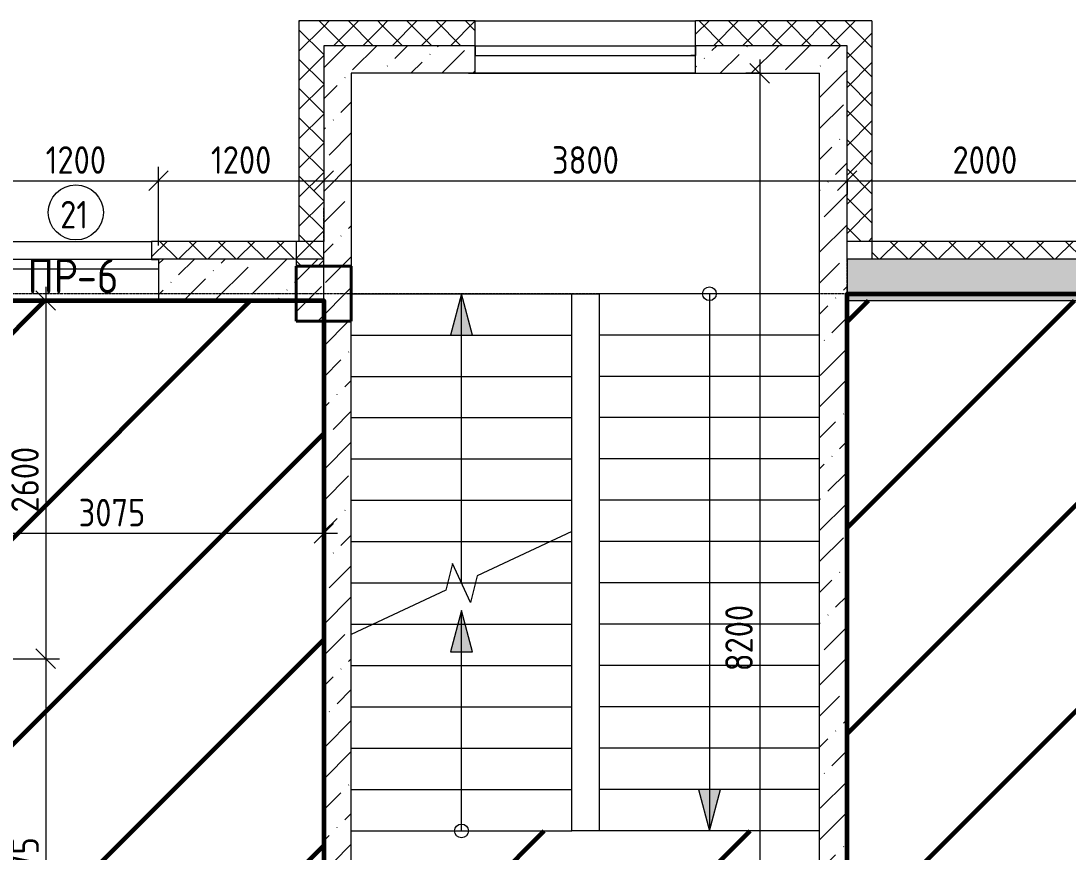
# Model space of a CAD drawing. Header units: millimetres. Extents: x -56773 to 323062, y -262288 to 76460.
# Drawn here: x 6611 to 14213, y -145246 to -139213 of the extents above; entities that cross this region are included whole.
import ezdxf

# ---------------------------------------------------------------- set-up
doc = ezdxf.new("R2010")
doc.units = ezdxf.units.MM
doc.linetypes.add('ADSK_Линия сетки', pattern=[25, 20, -2.5, 0, -2.5])
for name, color, linetype, lineweight in [('1.1)Стяжка керамзит  2 этаж', 5, 'Continuous', 60), ('3.1 Штукатурка внешн стен', 5, 'Continuous', 60), ('_ Окна', 7, 'Continuous', 18), ('Лестницы', 7, 'Continuous', 9), ('Марки', 7, 'Continuous', 20), ('Марки окон', 7, 'Continuous', 20), ('Несущие колонны', 7, 'Continuous', 18), ('Окна', 7, 'Continuous', 9), ('Оси', 7, 'Continuous', 9), ('Перекрытие', 7, 'Continuous', 18), ('Размеры', 7, 'Continuous', 9), ('Стены внутренние', 7, 'Continuous', 18), ('Стены наружные', 7, 'Continuous', 18), ('Стены штриховка', 7, 'Continuous', 9), ('Стрелки вверх', 7, 'Continuous', 18)]:
    doc.layers.add(name, color=color, linetype=linetype, lineweight=lineweight)
doc.styles.add('GOST Common_2', font='', dxfattribs={"width": 0.9, "height": 250})
doc.styles.add('GOST Common_3', font='', dxfattribs={"width": 0.9, "height": 200})
doc.styles.get('GOST Common_2').set_extended_font_data('GOST Common')
doc.styles.get('GOST Common_3').set_extended_font_data('GOST Common')
doc.dimstyles.new('ADSK_Основной_2_0_1', dxfattribs={"dimscale": 304.8, "dimtxt": 201.142999, "dimasz": 0.463911, "dimexe": 0.328084, "dimexo": 0.328084, "dimgap": 0.164042, "dimtad": 1, "dimdec": 3, "dimrnd": 0.001, "dimdsep": 46, "dimtxsty": 'GOST Common_3', "dimblk1": 'OBLIQUE', "dimblk2": 'OBLIQUE', "dimsah": 1, "dimcen": 0.09, "dimdle": 0.328084, "dimazin": 2, "dimtfac": 1, "dimtdec": 4, "dimtix": 1, "dimtmove": 1, "dimatfit": 3, "dimfxl": 1, "dimtvp": 1, "dimtolj": 1, "dimtzin": 0, "dimlwd": 20, "dimlwe": 20, "dimarcsym": 2})
doc.dimstyles.new('ADSK_Основной_2_0_2', dxfattribs={"dimscale": 304.8, "dimtxt": 201.142999, "dimasz": 0.463911, "dimexe": 0.328084, "dimexo": 0.328084, "dimgap": 0.164042, "dimtad": 1, "dimdec": 3, "dimrnd": 0.001, "dimdsep": 46, "dimtxsty": 'GOST Common_3', "dimblk1": 'OBLIQUE', "dimblk2": 'OBLIQUE', "dimsah": 1, "dimcen": 0.09, "dimdle": 0.328084, "dimazin": 2, "dimtfac": 1, "dimtdec": 4, "dimtix": 1, "dimtmove": 0, "dimatfit": 3, "dimfxl": 1, "dimtvp": 1, "dimtolj": 1, "dimtzin": 0, "dimlwd": 20, "dimlwe": 20, "dimarcsym": 2})
pattern_1 = [(45, (9.36, -150597.75), (84.18955, 308.69595), [396.875, -79.375, 3.353, -76.022])]
pattern_2 = [(45, (9.36, -150597.75), (-106.066, 106.066), []), (135, (9.36, -150597.75), (-106.066, -106.066), [])]

# ---------------------------------------------------------------- blocks, each defined once
blk = doc.blocks.new('ADSK_КолоннаЖБ_Прямоугольная - 400x400 мм-1807143-Кладочный план 3-го этажа')
at = {"layer": 'Несущие колонны', "lineweight": 40}
for p, q in [((-200, 200), (200, 200)), ((-200, -200), (-200, 200)), ((200, 200), (200, -200)), ((200, -200), (-200, -200))]:
    blk.add_line(p, q, dxfattribs=at)
blk = doc.blocks.new('ОКНО L01 _СТ_RS - ОК-3_1200х2000h_противоударное-3556414-Кладочный план 3-го этажа')
at = {"layer": '_ Окна'}
for p, q in [((-638.1, -79), (561.9, -79)), ((-638.1, -149), (-638.1, -79)), ((-638.1, -79), (-598.1, -79)), ((-638.1, -149), (561.9, -149)), ((-638.1, -149), (-633.1, -149)), ((-618.1, -79), (541.9, -79)), ((-618.1, -149), (541.9, -149)), ((561.9, -79), (521.9, -79)), ((561.9, -149), (556.9, -149)), ((561.9, -149), (561.9, -79))]:
    blk.add_line(p, q, dxfattribs=at)
at = {"layer": 'Окна'}
blk.add_line((-688.1, 150), (611.9, 150), dxfattribs=at)
blk = doc.blocks.new('ОКНО L03 _2СТ_RS - ОК-6_1600х1980h_лестничная клетка-3556673-Кладочный план 3-го этажа')
at = {"layer": '_ Окна'}
for p, q in [((-838.1, 100), (761.9, 100)), ((-838.1, 100), (-838.1, 30)), ((-838.1, 100), (-833.1, 100)), ((-818.1, 100), (-38.1, 100)), ((-38.1, 100), (741.9, 100)), ((761.9, 100), (756.9, 100)), ((761.9, 100), (761.9, 30)), ((-838.1, 30), (761.9, 30)), ((-838.1, 30), (-803.1, 30)), ((-818.1, 30), (-38.1, 30)), ((-38.1, 30), (741.9, 30)), ((761.9, 30), (726.9, 30))]:
    blk.add_line(p, q, dxfattribs=at)
at = {"layer": 'Окна'}
blk.add_line((-888.1, -100), (811.9, -100), dxfattribs=at)
blk = doc.blocks.new('_Oblique')
at = {"color": 0, "linetype": 'ByBlock', "lineweight": -2}
blk.add_line((-0.5, -0.5), (0.5, 0.5), dxfattribs=at)
blk = doc.blocks.new('*D5253')
at = {"layer": 'Defpoints', "color": 0, "transparency": 16777216}
for p in [(7609.4, -140372.3), (6409.4, -140943.8), (7609.4, -140943.8)]:
    blk.add_point(p, dxfattribs=at)
at = {"layer": 'Размеры', "color": 0, "lineweight": 20, "transparency": 16777216}
for p, q in [((6409.4, -140843.8), (6409.4, -140272.3)), ((7609.4, -140843.8), (7609.4, -140272.3)), ((6309.4, -140372.3), (7709.4, -140372.3))]:
    blk.add_line(p, q, dxfattribs=at)
at = {"layer": 'Размеры', "color": 0, "lineweight": 20, "transparency": 16777216, "xscale": 141.4, "yscale": 141.4, "zscale": 141.4, "rotation": 180}
blk.add_blockref('_Oblique', (6409.4, -140372.3), dxfattribs=at)
at = {"layer": 'Размеры', "color": 0, "lineweight": 20, "transparency": 16777216, "xscale": 141.4, "yscale": 141.4, "zscale": 141.4}
blk.add_blockref('_Oblique', (7609.4, -140372.3), dxfattribs=at)
at = {"layer": 'Размеры', "color": 0, "lineweight": 9, "transparency": 16777216, "insert": (7009.4, -140222.3), "char_height": 200, "width": 560.473, "attachment_point": 5, "style": 'GOST Common_3'}
blk.add_mtext('\\A1;1200', dxfattribs=at)
blk = doc.blocks.new('*D5254')
at = {"layer": 'Defpoints', "color": 0, "transparency": 16777216}
for p in [(8809.4, -140272.3), (8809.4, -140372.3), (7609.4, -140943.8)]:
    blk.add_point(p, dxfattribs=at)
at = {"layer": 'Размеры', "color": 0, "lineweight": 20, "transparency": 16777216}
for p, q in [((7609.4, -140843.8), (7609.4, -140272.3)), ((7509.4, -140372.3), (8909.4, -140372.3)), ((8809.4, -140372.3), (8809.4, -140472.3))]:
    blk.add_line(p, q, dxfattribs=at)
at = {"layer": 'Размеры', "color": 0, "lineweight": 20, "transparency": 16777216, "xscale": 141.4, "yscale": 141.4, "zscale": 141.4, "rotation": 180}
blk.add_blockref('_Oblique', (7609.4, -140372.3), dxfattribs=at)
at = {"layer": 'Размеры', "color": 0, "lineweight": 20, "transparency": 16777216, "xscale": 141.4, "yscale": 141.4, "zscale": 141.4}
blk.add_blockref('_Oblique', (8809.4, -140372.3), dxfattribs=at)
at = {"layer": 'Размеры', "color": 0, "lineweight": 9, "transparency": 16777216, "insert": (8209.4, -140222.3), "char_height": 200, "width": 560.473, "attachment_point": 5, "style": 'GOST Common_3'}
blk.add_mtext('\\A1;1200', dxfattribs=at)
blk = doc.blocks.new('*D5255')
at = {"layer": 'Defpoints', "color": 0, "transparency": 16777216}
for p in [(8809.4, -140272.3), (12609.4, -140272.3), (12609.4, -140372.3)]:
    blk.add_point(p, dxfattribs=at)
at = {"layer": 'Размеры', "color": 0, "lineweight": 20, "transparency": 16777216}
for p, q in [((8709.4, -140372.3), (12709.4, -140372.3)), ((8809.4, -140372.3), (8809.4, -140472.3)), ((12609.4, -140372.3), (12609.4, -140472.3))]:
    blk.add_line(p, q, dxfattribs=at)
at = {"layer": 'Размеры', "color": 0, "lineweight": 20, "transparency": 16777216, "xscale": 141.4, "yscale": 141.4, "zscale": 141.4, "rotation": 180}
blk.add_blockref('_Oblique', (8809.4, -140372.3), dxfattribs=at)
at = {"layer": 'Размеры', "color": 0, "lineweight": 20, "transparency": 16777216, "xscale": 141.4, "yscale": 141.4, "zscale": 141.4}
blk.add_blockref('_Oblique', (12609.4, -140372.3), dxfattribs=at)
at = {"layer": 'Размеры', "color": 0, "lineweight": 9, "transparency": 16777216, "insert": (10709.4, -140222.3), "char_height": 200, "width": 605.475, "attachment_point": 5, "style": 'GOST Common_3'}
blk.add_mtext('\\A1;3800', dxfattribs=at)
blk = doc.blocks.new('*D5256')
at = {"layer": 'Defpoints', "color": 0, "transparency": 16777216}
for p in [(12609.4, -140272.3), (14609.4, -140372.3), (14609.4, -140812.8)]:
    blk.add_point(p, dxfattribs=at)
at = {"layer": 'Размеры', "color": 0, "lineweight": 20, "transparency": 16777216}
for p, q in [((14609.4, -140712.8), (14609.4, -140272.3)), ((12509.4, -140372.3), (14709.4, -140372.3)), ((12609.4, -140372.3), (12609.4, -140472.3))]:
    blk.add_line(p, q, dxfattribs=at)
at = {"layer": 'Размеры', "color": 0, "lineweight": 20, "transparency": 16777216, "xscale": 141.4, "yscale": 141.4, "zscale": 141.4, "rotation": 180}
blk.add_blockref('_Oblique', (12609.4, -140372.3), dxfattribs=at)
at = {"layer": 'Размеры', "color": 0, "lineweight": 20, "transparency": 16777216, "xscale": 141.4, "yscale": 141.4, "zscale": 141.4}
blk.add_blockref('_Oblique', (14609.4, -140372.3), dxfattribs=at)
at = {"layer": 'Размеры', "color": 0, "lineweight": 9, "transparency": 16777216, "insert": (13609.4, -140222.3), "char_height": 200, "width": 605.475, "attachment_point": 5, "style": 'GOST Common_3'}
blk.add_mtext('\\A1;2000', dxfattribs=at)
blk = doc.blocks.new('*D5522')
at = {"layer": 'Defpoints', "color": 0, "transparency": 16777216}
for p in [(8809.4, -142832.1), (8809.4, -142932.1), (5734.4, -143842.8)]:
    blk.add_point(p, dxfattribs=at)
at = {"layer": 'Размеры', "color": 0, "lineweight": 20, "transparency": 16777216}
for p, q in [((5734.4, -143742.8), (5734.4, -142832.1)), ((5634.4, -142932.1), (8909.4, -142932.1)), ((8809.4, -142932.1), (8809.4, -143032.1))]:
    blk.add_line(p, q, dxfattribs=at)
at = {"layer": 'Размеры', "color": 0, "lineweight": 20, "transparency": 16777216, "xscale": 141.4, "yscale": 141.4, "zscale": 141.4, "rotation": 180}
blk.add_blockref('_Oblique', (5734.4, -142932.1), dxfattribs=at)
at = {"layer": 'Размеры', "color": 0, "lineweight": 20, "transparency": 16777216, "xscale": 141.4, "yscale": 141.4, "zscale": 141.4}
blk.add_blockref('_Oblique', (8809.4, -142932.1), dxfattribs=at)
at = {"layer": 'Размеры', "color": 0, "lineweight": 9, "transparency": 16777216, "insert": (7271.9, -142782.1), "char_height": 200, "width": 605.475, "attachment_point": 5, "style": 'GOST Common_3'}
blk.add_mtext('\\A1;3075', dxfattribs=at)
blk = doc.blocks.new('*D5531')
at = {"layer": 'Defpoints', "color": 0, "transparency": 16777216}
for p in [(6890.7, -141242.8), (5734.4, -143842.8), (6790.7, -143842.8)]:
    blk.add_point(p, dxfattribs=at)
at = {"layer": 'Размеры', "color": 0, "lineweight": 20, "transparency": 16777216}
for p, q in [((6790.7, -141142.8), (6790.7, -143942.8)), ((6790.7, -141242.8), (6690.7, -141242.8)), ((5834.4, -143842.8), (6890.7, -143842.8))]:
    blk.add_line(p, q, dxfattribs=at)
at = {"layer": 'Размеры', "color": 0, "lineweight": 20, "transparency": 16777216, "xscale": 141.4, "yscale": 141.4, "zscale": 141.4}
for p, rotation in [((6790.7, -141242.8), 90), ((6790.7, -143842.8), 270)]:
    blk.add_blockref('_Oblique', p, dxfattribs=dict(at, rotation=rotation))
at = {"layer": 'Размеры', "color": 0, "lineweight": 9, "transparency": 16777216, "insert": (6640.7, -142542.8), "char_height": 200, "width": 605.475, "attachment_point": 5, "rotation": 90, "style": 'GOST Common_3'}
blk.add_mtext('\\A1;2600', dxfattribs=at)
blk = doc.blocks.new('*D5532')
at = {"layer": 'Defpoints', "color": 0, "transparency": 16777216}
for p in [(5734.4, -143842.8), (6790.7, -146917.8), (7809.4, -146917.8)]:
    blk.add_point(p, dxfattribs=at)
at = {"layer": 'Размеры', "color": 0, "lineweight": 20, "transparency": 16777216}
for p, q in [((6790.7, -143742.8), (6790.7, -147017.8)), ((5834.4, -143842.8), (6890.7, -143842.8)), ((7709.4, -146917.8), (6690.7, -146917.8))]:
    blk.add_line(p, q, dxfattribs=at)
at = {"layer": 'Размеры', "color": 0, "lineweight": 20, "transparency": 16777216, "xscale": 141.4, "yscale": 141.4, "zscale": 141.4}
for p, rotation in [((6790.7, -143842.8), 90), ((6790.7, -146917.8), 270)]:
    blk.add_blockref('_Oblique', p, dxfattribs=dict(at, rotation=rotation))
at = {"layer": 'Размеры', "color": 0, "lineweight": 9, "transparency": 16777216, "insert": (6640.7, -145380.3), "char_height": 200, "width": 605.475, "attachment_point": 5, "rotation": 90, "style": 'GOST Common_3'}
blk.add_mtext('\\A1;3075', dxfattribs=at)
blk = doc.blocks.new('*D5543')
at = {"layer": 'Defpoints', "color": 0, "transparency": 16777216}
for p in [(12074.4, -139592.8), (11974.4, -147792.8), (12074.4, -147792.8)]:
    blk.add_point(p, dxfattribs=at)
at = {"layer": 'Размеры', "color": 0, "lineweight": 20, "transparency": 16777216}
for p, q in [((11974.4, -139492.8), (11974.4, -147892.8)), ((11974.4, -139592.8), (11874.4, -139592.8)), ((11974.4, -147792.8), (11874.4, -147792.8))]:
    blk.add_line(p, q, dxfattribs=at)
at = {"layer": 'Размеры', "color": 0, "lineweight": 20, "transparency": 16777216, "xscale": 141.4, "yscale": 141.4, "zscale": 141.4}
for p, rotation in [((11974.4, -139592.8), 90), ((11974.4, -147792.8), 270)]:
    blk.add_blockref('_Oblique', p, dxfattribs=dict(at, rotation=rotation))
at = {"layer": 'Размеры', "color": 0, "lineweight": 9, "transparency": 16777216, "insert": (11824.4, -143692.8), "char_height": 200, "width": 605.475, "attachment_point": 5, "rotation": 90, "style": 'GOST Common_3'}
blk.add_mtext('\\A1;8200', dxfattribs=at)
blk = doc.blocks.new('М_окна1 - Маркировка типоразмера-1510237-Кладочный план 3-го этажа')
at = {"layer": 'Марки окон'}
blk.add_circle((0, 0), 2, dxfattribs=at)

msp = doc.modelspace()

# ---------------------------------------------------------------- hatches: boundary and pattern name
at = {"layer": '1.1)Стяжка керамзит  2 этаж', "transparency": 33554687}
h = msp.add_hatch(dxfattribs=at)
h.set_pattern_fill('ANSI31', color=5, scale=333)
h.paths.add_polyline_path([(8809.3615, -141392.7816), (8609.3615, -141392.7816), (8609.3615, -141242.7816), (7609.3615, -141242.7816), (6359.3615, -141242.7816), (5898.2923, -141242.7816), (5898.2923, -146917.7816), (6359.3615, -146917.7816), (6359.3615, -147642.7816), (6484.3615, -147642.7816), (6484.3615, -147720.3127), (7684.3615, -147720.3127), (7684.3615, -147642.7816), (7809.3615, -147642.7816), (7809.3615, -146917.7816), (8809.3615, -146917.7816)])
h = msp.add_hatch(dxfattribs=at)
h.set_pattern_fill('ANSI31', color=5, scale=333)
h.paths.add_polyline_path([(14377.9359, -141242.7816), (12609.3615, -141242.7816), (12609.3615, -146917.7816), (13384.3615, -146917.7816), (13384.3615, -147642.7816), (13459.3615, -147642.7816), (13459.3615, -147720.3127), (14377.9359, -147720.3127)])
h = msp.add_hatch(dxfattribs=at)
h.set_pattern_fill('ANSI31', color=5, scale=333)
h.paths.add_polyline_path([(12409.3615, -145092.7816), (10609.3615, -145092.7816), (9859.3615, -145092.7816, -1), (9759.3615, -145092.7816), (9009.3615, -145092.7816), (9009.3615, -146992.7816), (9009.3615, -147392.7816), (9009.3615, -147720.3127), (12409.3615, -147720.3127)])
at = {"layer": 'Несущие колонны', "lineweight": 9}
h = msp.add_hatch(dxfattribs=at)
h.set_pattern_fill('FP_1', color=256, style=0, pattern_type=2)
h.set_pattern_definition([(45, (9.36, -150597.75), (-224.5064, 224.5064), []), (45, (233.87, -150597.75), (-224.5064, 224.5064), [396.875, -79.375, 3.353, -76.022])])
h.paths.add_polyline_path([(9009.3615, -141392.7816), (9009.3615, -140992.7816), (8609.3615, -140992.7816), (8609.3615, -141392.7816), (8809.3615, -141392.7816)])
at = {"layer": 'Стены внутренние', "lineweight": 9}
h = msp.add_hatch(dxfattribs=at)
h.set_pattern_fill('FP_2', color=256, style=0, pattern_type=2)
h.set_pattern_definition(pattern_1)
h.paths.add_polyline_path([(3009.3615, -141242.7816), (3609.3615, -141242.7816), (3609.3615, -140943.7816), (2009.3615, -140943.7816), (2009.3615, -141242.7816), (2609.3615, -141242.7816), (2609.3615, -140992.7816), (3009.3615, -140992.7816)])
h.paths.add_polyline_path([(409.3615, -141242.7816), (409.3615, -140943.7816), (-790.6385, -140943.7816), (-790.6385, -141242.7816)])
h.paths.add_polyline_path([(8605.615, -141242.7816), (8809.3615, -141242.7816), (8809.3615, -140942.7816), (7609.3615, -140943.7816), (7609.3615, -141242.7816)])
h.paths.add_polyline_path([(5209.3615, -141242.7816), (6409.3615, -141242.7816), (6409.3615, -140943.7816), (5209.3615, -140943.7816)])
h.paths.add_polyline_path([(-2349.05, -141242.7816), (-1990.6385, -141242.7816), (-1990.6385, -140943.7816), (-2940.6385, -140942.7816), (-2940.6385, -141242.7816)])
h = msp.add_hatch(dxfattribs=at)
h.set_pattern_fill('FP_2', color=256, style=0, pattern_type=2)
h.set_pattern_definition(pattern_1)
h.paths.add_polyline_path([(41809.3615, -141242.7816), (42009.3615, -141242.7816), (42009.3615, -140942.7816), (39009.3615, -140943.7816), (39009.3615, -141242.7816), (41759.3615, -141242.7816)])
h.paths.add_polyline_path([(22034.3615, -141242.7816), (22609.3615, -141242.7816), (22609.3615, -140943.7816), (21009.3615, -140943.7816), (21009.3615, -141242.7816), (22009.3615, -141242.7816)])
h.paths.add_polyline_path([(30659.3615, -141242.7816), (31409.3615, -141242.7816), (31409.3615, -140943.7816), (30209.3615, -140943.7816), (30209.3615, -141242.7816)])
h.paths.add_polyline_path([(27609.3615, -141242.7816), (28609.3615, -141242.7816), (28609.3615, -140943.7816), (27009.3615, -140943.7816), (27009.3615, -141242.7816), (27584.3615, -141242.7816)])
h.paths.add_polyline_path([(37059.3615, -141242.7816), (37409.3615, -141242.7816), (37409.3615, -140943.7816), (36209.3615, -140943.7816), (36209.3615, -141242.7816), (37034.3615, -141242.7816)])
h.paths.add_polyline_path([(33009.3615, -141242.7816), (34609.3615, -141242.7816), (34609.3615, -140943.7816), (33009.3615, -140943.7816)])
h.paths.add_polyline_path([(25409.3615, -141242.7816), (25409.3615, -140943.7816), (24209.3615, -140943.7816), (24209.3615, -141242.7816)])
h.paths.add_polyline_path([(15509.3615, -141242.7816), (16609.3615, -141242.7816), (16609.3615, -140943.7816), (12609.3615, -140942.7816), (12609.3615, -141242.7816), (15484.3615, -141242.7816)])
h.paths.add_polyline_path([(18834.3615, -141242.7816), (19409.3615, -141242.7816), (19409.3615, -140943.7816), (18209.3615, -140943.7816), (18209.3615, -141242.7816), (18809.3615, -141242.7816)])
at = {"layer": 'Стены наружные', "lineweight": 9}
h = msp.add_hatch(dxfattribs=at)
h.set_pattern_fill('FP_4', color=256, style=0, pattern_type=2)
h.set_pattern_definition(pattern_2)
h.paths.add_polyline_path([(8809.3615, -140812.7816), (8809.3615, -139212.7816), (8629.3615, -139212.7816), (8629.3615, -140812.7816)])
h = msp.add_hatch(dxfattribs=at)
h.set_pattern_fill('FP_4', color=256, style=0, pattern_type=2)
h.set_pattern_definition(pattern_2)
h.paths.add_polyline_path([(12789.3615, -139392.7816), (12789.3615, -139212.7816), (12128.9933, -139212.7816), (12128.9933, -139392.7816), (12609.3615, -139392.7816)])
h.paths.add_polyline_path([(8809.3615, -139392.7816), (9228.9933, -139392.7816), (9228.9933, -139212.7816), (8809.3615, -139212.7816)])
h = msp.add_hatch(dxfattribs=at)
h.set_pattern_fill('FP_4', color=256, style=0, pattern_type=2)
h.set_pattern_definition(pattern_2)
h.paths.add_polyline_path([(12128.9933, -139392.7816), (12128.9933, -139212.7816), (11509.3615, -139212.7816), (11509.3615, -139392.7816)])
h.paths.add_polyline_path([(9909.3615, -139392.7816), (9909.3615, -139212.7816), (9228.9933, -139212.7816), (9228.9933, -139392.7816)])
h = msp.add_hatch(dxfattribs=at)
h.set_pattern_fill('FP_2', color=256, style=0, pattern_type=2)
h.set_pattern_definition(pattern_1)
h.paths.add_polyline_path([(12409.3615, -139592.7816), (12609.3615, -139592.7816), (12609.3615, -139392.7816), (12128.9933, -139392.7816), (12128.9933, -139592.7816)])
h.paths.add_polyline_path([(9009.3615, -139592.7816), (9228.9933, -139592.7816), (9228.9933, -139392.7816), (8809.3615, -139392.7816), (8809.3615, -139592.7816)])
h = msp.add_hatch(dxfattribs=at)
h.set_pattern_fill('FP_3', color=256, style=0, pattern_type=2)
h.set_pattern_definition([(45, (9.36, -150597.75), (84.1903, 308.6967), [396.875, -79.375, 3.353, -76.022])])
h.paths.add_polyline_path([(9909.3615, -139592.7816), (9909.3615, -139392.7816), (9228.9933, -139392.7816), (9228.9933, -139592.7816)])
h.paths.add_polyline_path([(12128.9933, -139592.7816), (12128.9933, -139392.7816), (11509.3615, -139392.7816), (11509.3615, -139592.7816)])
h = msp.add_hatch(dxfattribs=at)
h.set_pattern_fill('FP_4', color=256, style=0, pattern_type=2)
h.set_pattern_definition(pattern_2)
h.paths.add_polyline_path([(12609.3615, -140812.7816), (12789.3615, -140812.7816), (12789.3615, -139392.7816), (12609.3615, -139392.7816)])
h = msp.add_hatch(dxfattribs=at)
h.set_pattern_fill('FP_2', color=256, style=0, pattern_type=2)
h.set_pattern_definition(pattern_1)
h.paths.add_polyline_path([(8809.3615, -147992.7816), (9009.3615, -147992.7816), (9009.3615, -147392.7816), (8809.3615, -147392.7816), (8809.3615, -147767.7816)])
h.paths.add_polyline_path([(9009.3615, -146992.7816), (9009.3615, -141392.7816), (8809.3615, -141392.7816), (8809.3615, -146992.7816)])
h.paths.add_polyline_path([(9009.3615, -140992.7816), (9009.3615, -139592.7816), (8809.3615, -139592.7816), (8809.3615, -140992.7816)])
h = msp.add_hatch(dxfattribs=at)
h.set_pattern_fill('FP_2', color=256, style=0, pattern_type=2)
h.set_pattern_definition(pattern_1)
h.paths.add_polyline_path([(12409.3615, -147792.7816), (12609.3615, -147792.7816), (12609.3615, -139592.7816), (12409.3615, -139592.7816), (12409.3615, -146327.6055)])
h = msp.add_hatch(dxfattribs=at)
h.set_pattern_fill('FP_4', color=256, style=0, pattern_type=2)
h.set_pattern_definition(pattern_2)
h.paths.add_polyline_path([(1959.3615, -140942.7816), (3659.3615, -140942.7816), (3659.3615, -140812.7816), (1959.3615, -140812.7816), (1959.3615, -140879.5231)])
h.paths.add_polyline_path([(459.3615, -140942.7816), (459.3615, -140812.7816), (-840.6385, -140812.7816), (-840.6385, -140942.7816)])
h.paths.add_polyline_path([(6459.3615, -140942.7816), (6459.3615, -140812.7816), (5159.3615, -140812.7816), (5159.3615, -140942.7816)])
h.paths.add_polyline_path([(8605.615, -140942.7816), (8809.3615, -140942.7816), (8809.3615, -140812.7816), (7559.3615, -140812.7816), (7559.3615, -140942.7816)])
h.paths.add_polyline_path([(-2940.6385, -140942.7816), (-1940.6385, -140942.7816), (-1940.6385, -140812.7816), (-2940.6385, -140812.7816), (-2940.6385, -140879.5231)])
h = msp.add_hatch(dxfattribs=at)
h.set_pattern_fill('FP_4', color=256, style=0, pattern_type=2)
h.set_pattern_definition(pattern_2)
h.paths.add_polyline_path([(8809.3615, -140992.7816), (8809.3615, -140812.7816), (8609.3615, -140812.7816), (8609.3615, -140992.7816)])
h = msp.add_hatch(dxfattribs=at)
h.set_pattern_fill('FP_4', color=256, style=0, pattern_type=2)
h.set_pattern_definition(pattern_2)
h.paths.add_polyline_path([(41829.3615, -140942.7816), (41829.3615, -140812.7816), (38959.3615, -140812.7816), (38959.3615, -140942.7816), (41469.6099, -140942.7816)])
h.paths.add_polyline_path([(34659.3615, -140942.7816), (34659.3615, -140812.7816), (32959.3615, -140812.7816), (32959.3615, -140942.7816)])
h.paths.add_polyline_path([(36159.3615, -140942.7816), (37459.3615, -140942.7816), (37459.3615, -140812.7816), (36159.3615, -140812.7816), (36159.3615, -140879.5231)])
h.paths.add_polyline_path([(31459.3615, -140942.7816), (31459.3615, -140812.7816), (30159.3615, -140812.7816), (30159.3615, -140942.7816)])
h.paths.add_polyline_path([(26959.3615, -140942.7816), (28659.3615, -140942.7816), (28659.3615, -140812.7816), (26959.3615, -140812.7816), (26959.3615, -140879.5231)])
h.paths.add_polyline_path([(22659.3615, -140942.7816), (22659.3615, -140812.7816), (20959.3615, -140812.7816), (20959.3615, -140942.7816)])
h.paths.add_polyline_path([(24159.3615, -140942.7816), (25459.3615, -140942.7816), (25459.3615, -140812.7816), (24159.3615, -140812.7816), (24159.3615, -140879.5231)])
h.paths.add_polyline_path([(19459.3615, -140942.7816), (19459.3615, -140812.7816), (18159.3615, -140812.7816), (18159.3615, -140942.7816)])
h.paths.add_polyline_path([(16659.3615, -140942.7816), (16659.3615, -140812.7816), (12789.3615, -140812.7816), (12789.3615, -140942.7816), (16430.3757, -140942.7816)])
at = {"layer": 'Стрелки вверх'}
for points in [[(9889.7463, -141492.7816), (9809.3615, -141192.7816), (9728.9767, -141492.7816)], [(9889.7463, -143792.7816), (9809.3615, -143492.7816), (9728.9767, -143792.7816)], [(11609.3615, -145092.7816), (11689.7463, -144792.7816), (11528.9767, -144792.7816)]]:
    msp.add_hatch(color=256, dxfattribs=at).paths.add_polyline_path(points)

# ---------------------------------------------------------------- linework, layer by layer
at = {"layer": '3.1 Штукатурка внешн стен'}
for points in [[(-2990.6385, -141242.7816), (8809.3615, -141242.7816), (8809.3615, -146992.7816)], [(12609.3615, -146917.7816), (12609.3615, -141192.7816), (41734.3615, -141192.7816)]]:
    msp.add_lwpolyline(points, dxfattribs=at)
at = {"layer": 'Лестницы'}
for p, q in [((9009.3615, -141192.7816), (10609.3615, -141192.7816)), ((9009.3615, -141192.7816), (10609.3615, -141192.7816)), ((10609.3615, -141192.7816), (10809.3615, -141192.7816)), ((10609.3615, -141492.7816), (10609.3615, -141192.7816)), ((12409.3615, -141192.7816), (10809.3615, -141192.7816)), ((10809.3615, -141192.7816), (10809.3615, -141492.7816)), ((12409.3615, -141192.7816), (10809.3615, -141192.7816)), ((9009.3615, -141492.7816), (10609.3615, -141492.7816)), ((9009.3615, -141492.7816), (10609.3615, -141492.7816)), ((10609.3615, -141792.7816), (10609.3615, -141492.7816)), ((10809.3615, -141492.7816), (10809.3615, -141792.7816)), ((12409.3615, -141492.7816), (10809.3615, -141492.7816)), ((12409.3615, -141492.7816), (10809.3615, -141492.7816)), ((9009.3615, -141792.7816), (10609.3615, -141792.7816)), ((9009.3615, -141792.7816), (10609.3615, -141792.7816)), ((10609.3615, -142092.7816), (10609.3615, -141792.7816)), ((10809.3615, -141792.7816), (10809.3615, -142092.7816)), ((12409.3615, -141792.7816), (10809.3615, -141792.7816)), ((12409.3615, -141792.7816), (10809.3615, -141792.7816)), ((9009.3615, -142092.7816), (10609.3615, -142092.7816)), ((9009.3615, -142092.7816), (10609.3615, -142092.7816)), ((10609.3615, -142392.7816), (10609.3615, -142092.7816)), ((10809.3615, -142092.7816), (10809.3615, -142392.7816)), ((12409.3615, -142092.7816), (10809.3615, -142092.7816)), ((12409.3615, -142092.7816), (10809.3615, -142092.7816)), ((9009.3615, -142392.7816), (10609.3615, -142392.7816)), ((9009.3615, -142392.7816), (10609.3615, -142392.7816)), ((10609.3615, -142692.7816), (10609.3615, -142392.7816)), ((10809.3615, -142392.7816), (10809.3615, -142692.7816)), ((12409.3615, -142392.7816), (10809.3615, -142392.7816)), ((12409.3615, -142392.7816), (10809.3615, -142392.7816)), ((9009.3615, -142692.7816), (10609.3615, -142692.7816)), ((9009.3615, -142692.7816), (10609.3615, -142692.7816)), ((10609.3615, -142919.7355), (10609.3615, -142692.7816)), ((10809.3615, -142692.7816), (10809.3615, -142992.7816)), ((12409.3615, -142692.7816), (10809.3615, -142692.7816)), ((12409.3615, -142692.7816), (10809.3615, -142692.7816)), ((10609.3615, -142919.7355), (9922.65, -143239.9543)), ((10609.3615, -142992.7816), (10609.3615, -142919.7355)), ((9009.3615, -142992.7816), (10452.7136, -142992.7816)), ((9009.3615, -142992.7816), (10452.7136, -142992.7816)), ((10452.7136, -142992.7816), (10609.3615, -142992.7816)), ((10452.7136, -142992.7816), (10609.3615, -142992.7816)), ((10609.3615, -143292.7816), (10609.3615, -142992.7816)), ((10809.3615, -142992.7816), (10809.3615, -143292.7816)), ((12409.3615, -142992.7816), (10809.3615, -142992.7816)), ((12409.3615, -142992.7816), (10809.3615, -142992.7816)), ((9743.3274, -143151.171), (9696.073, -143345.6089)), ((9875.3956, -143434.3922), (9743.3274, -143151.171)), ((9009.3615, -143292.7816), (9708.9117, -143292.7816)), ((9009.3615, -143292.7816), (9708.9117, -143292.7816)), ((9708.9117, -143292.7816), (9809.3615, -143292.7816)), ((9708.9117, -143292.7816), (9809.3615, -143292.7816)), ((9809.3615, -143292.7816), (9909.8113, -143292.7816)), ((9809.3615, -143292.7816), (9909.8113, -143292.7816)), ((9922.65, -143239.9543), (9875.3956, -143434.3922)), ((9909.8113, -143292.7816), (10609.3615, -143292.7816)), ((9909.8113, -143292.7816), (10609.3615, -143292.7816)), ((10609.3615, -143592.7816), (10609.3615, -143292.7816)), ((10809.3615, -143292.7816), (10809.3615, -143592.7816)), ((12409.3615, -143292.7816), (10809.3615, -143292.7816)), ((12409.3615, -143292.7816), (10809.3615, -143292.7816)), ((9696.073, -143345.6089), (9009.3615, -143665.8278)), ((9009.3615, -143592.7816), (9166.0094, -143592.7816)), ((9009.3615, -143592.7816), (9166.0094, -143592.7816)), ((9166.0094, -143592.7816), (10609.3615, -143592.7816)), ((9166.0094, -143592.7816), (10609.3615, -143592.7816)), ((10609.3615, -143892.7816), (10609.3615, -143592.7816)), ((10809.3615, -143592.7816), (10809.3615, -143892.7816)), ((12409.3615, -143592.7816), (10809.3615, -143592.7816)), ((12409.3615, -143592.7816), (10809.3615, -143592.7816)), ((9009.3615, -143892.7816), (10609.3615, -143892.7816)), ((9009.3615, -143892.7816), (10609.3615, -143892.7816)), ((10609.3615, -144192.7816), (10609.3615, -143892.7816)), ((10809.3615, -143892.7816), (10809.3615, -144192.7816)), ((12409.3615, -143892.7816), (10809.3615, -143892.7816)), ((12409.3615, -143892.7816), (10809.3615, -143892.7816)), ((9009.3615, -144192.7816), (10609.3615, -144192.7816)), ((9009.3615, -144192.7816), (10609.3615, -144192.7816)), ((10609.3615, -144492.7816), (10609.3615, -144192.7816)), ((10809.3615, -144192.7816), (10809.3615, -144492.7816)), ((12409.3615, -144192.7816), (10809.3615, -144192.7816)), ((12409.3615, -144192.7816), (10809.3615, -144192.7816)), ((9009.3615, -144492.7816), (10609.3615, -144492.7816)), ((9009.3615, -144492.7816), (10609.3615, -144492.7816)), ((10609.3615, -144792.7816), (10609.3615, -144492.7816)), ((10809.3615, -144492.7816), (10809.3615, -144792.7816)), ((12409.3615, -144492.7816), (10809.3615, -144492.7816)), ((12409.3615, -144492.7816), (10809.3615, -144492.7816)), ((9009.3615, -144792.7816), (10609.3615, -144792.7816)), ((9009.3615, -144792.7816), (10609.3615, -144792.7816)), ((10609.3615, -145092.7816), (10609.3615, -144792.7816)), ((10809.3615, -144792.7816), (10809.3615, -145092.7816)), ((12409.3615, -144792.7816), (10809.3615, -144792.7816)), ((12409.3615, -144792.7816), (10809.3615, -144792.7816)), ((9009.3615, -145092.7816), (10609.3615, -145092.7816)), ((9009.3615, -145092.7816), (10609.3615, -145092.7816)), ((12409.3615, -145092.7816), (10809.3615, -145092.7816))]:
    msp.add_line(p, q, dxfattribs=at)
at = {"layer": 'Несущие колонны', "lineweight": 9}
for p, q in [((8809.3615, -140992.7816), (8609.3615, -140992.7816)), ((8609.3615, -140992.7816), (8609.3615, -141392.7816)), ((9009.3615, -140992.7816), (8809.3615, -140992.7816)), ((9009.3615, -141392.7816), (9009.3615, -140992.7816)), ((8609.3615, -141392.7816), (8809.3615, -141392.7816)), ((8809.3615, -141392.7816), (9009.3615, -141392.7816))]:
    msp.add_line(p, q, dxfattribs=at)
at = {"layer": 'Оси', "linetype": 'ADSK_Линия сетки', "lineweight": 5}
for p, q in [((8809.3615, -161571.6329), (8809.3615, -140570.3055)), ((12609.3615, -161571.6329), (12609.3615, -140570.3055)), ((62587.9153, -141192.7816), (-25230.7352, -141192.7816))]:
    msp.add_line(p, q, dxfattribs=at)
at = {"layer": 'Перекрытие'}
msp.add_line((12409.3615, -145092.7816), (10609.3615, -145092.7816), dxfattribs=at)
at = {"layer": 'Стены внутренние', "lineweight": 5}
for p, q in [((7559.3615, -140942.7816), (7559.3615, -140943.7816)), ((7559.3615, -140943.7816), (7609.3615, -140943.7816)), ((7609.3615, -140943.7816), (7609.3615, -141242.7816)), ((12789.3615, -140942.7816), (12609.3615, -140942.7816)), ((8809.3615, -141242.7816), (8809.3615, -140992.7816)), ((7609.3615, -141242.7816), (6409.3615, -141242.7816)), ((7609.3615, -141242.7816), (8809.3615, -141242.7816)), ((12609.3615, -141242.7816), (15484.3615, -141242.7816))]:
    msp.add_line(p, q, dxfattribs=at)
at = {"layer": 'Стены наружные', "lineweight": 9}
for p, q in [((8629.3615, -139212.7816), (8629.3615, -140812.7816)), ((9909.3615, -139212.7816), (8629.3615, -139212.7816)), ((9909.3615, -139592.7816), (9909.3615, -139212.7816)), ((9909.3615, -139212.7816), (11509.3615, -139212.7816)), ((11509.3615, -139592.7816), (11509.3615, -139212.7816)), ((12789.3615, -139212.7816), (11509.3615, -139212.7816)), ((12789.3615, -139212.7816), (12789.3615, -140942.7816)), ((8809.3615, -139392.7816), (8809.3615, -140812.7816)), ((12609.3615, -140942.7816), (12609.3615, -139392.7816)), ((9909.3615, -139592.7816), (9009.3615, -139592.7816)), ((9009.3615, -139592.7816), (9009.3615, -140992.7816)), ((11509.3615, -139592.7816), (9909.3615, -139592.7816)), ((11509.3615, -139592.7816), (12409.3615, -139592.7816)), ((12409.3615, -147792.7816), (12409.3615, -139592.7816)), ((6459.3615, -140812.7816), (7559.3615, -140812.7816)), ((8809.3615, -140812.7816), (7559.3615, -140812.7816)), ((7559.3615, -140812.7816), (7559.3615, -140942.7816)), ((8609.3615, -140812.7816), (8609.3615, -140992.7816)), ((16659.3615, -140812.7816), (12609.3615, -140812.7816)), ((8609.3615, -140992.7816), (8809.3615, -140992.7816)), ((8809.3615, -140992.7816), (9009.3615, -140992.7816)), ((12609.3615, -141242.7816), (12609.3615, -146917.7816)), ((8809.3615, -141392.7816), (8809.3615, -146917.7816)), ((9009.3615, -141392.7816), (8809.3615, -141392.7816)), ((9009.3615, -146992.7816), (9009.3615, -141392.7816))]:
    msp.add_line(p, q, dxfattribs=at)
at = {"layer": 'Стены штриховка', "lineweight": 9}
for p, q in [((9909.3615, -139392.7816), (8809.3615, -139392.7816)), ((12609.3615, -139392.7816), (11509.3615, -139392.7816)), ((8809.3615, -140992.7816), (8809.3615, -140812.7816)), ((8809.3615, -140942.7816), (7559.3615, -140942.7816)), ((12609.3615, -140942.7816), (12609.3615, -141242.7816)), ((16659.3615, -140942.7816), (12789.3615, -140942.7816))]:
    msp.add_line(p, q, dxfattribs=at)
at = {"layer": 'Стрелки вверх'}
for p, q in [((9809.3615, -141192.7816), (9728.9767, -141492.7816)), ((9809.3615, -141492.7816), (9809.3615, -141192.7816)), ((9889.7463, -141492.7816), (9809.3615, -141192.7816)), ((11609.3615, -141192.7816), (11609.3615, -141492.7816)), ((9728.9767, -141492.7816), (9889.7463, -141492.7816)), ((9809.3615, -141792.7816), (9809.3615, -141492.7816)), ((11609.3615, -141492.7816), (11609.3615, -141792.7816)), ((9809.3615, -142092.7816), (9809.3615, -141792.7816)), ((11609.3615, -141792.7816), (11609.3615, -142092.7816)), ((9809.3615, -142392.7816), (9809.3615, -142092.7816)), ((11609.3615, -142092.7816), (11609.3615, -142392.7816)), ((9809.3615, -142692.7816), (9809.3615, -142392.7816)), ((11609.3615, -142392.7816), (11609.3615, -142692.7816)), ((9809.3615, -142992.7816), (9809.3615, -142692.7816)), ((11609.3615, -142692.7816), (11609.3615, -142992.7816)), ((9809.3615, -143292.7816), (9809.3615, -142992.7816)), ((11609.3615, -142992.7816), (11609.3615, -143292.7816)), ((11609.3615, -143292.7816), (11609.3615, -143592.7816)), ((9809.3615, -143492.7816), (9728.9767, -143792.7816)), ((9809.3615, -143592.7816), (9809.3615, -143492.7816)), ((9889.7463, -143792.7816), (9809.3615, -143492.7816)), ((9809.3615, -143892.7816), (9809.3615, -143592.7816)), ((11609.3615, -143592.7816), (11609.3615, -143892.7816)), ((9728.9767, -143792.7816), (9889.7463, -143792.7816)), ((9809.3615, -144192.7816), (9809.3615, -143892.7816)), ((11609.3615, -143892.7816), (11609.3615, -144192.7816)), ((9809.3615, -144492.7816), (9809.3615, -144192.7816)), ((11609.3615, -144192.7816), (11609.3615, -144492.7816)), ((9809.3615, -144792.7816), (9809.3615, -144492.7816)), ((11609.3615, -144492.7816), (11609.3615, -144792.7816)), ((9809.3615, -145092.7816), (9809.3615, -144792.7816)), ((11689.7463, -144792.7816), (11528.9767, -144792.7816)), ((11528.9767, -144792.7816), (11609.3615, -145092.7816)), ((11609.3615, -144792.7816), (11609.3615, -145092.7816)), ((11609.3615, -145092.7816), (11689.7463, -144792.7816))]:
    msp.add_line(p, q, dxfattribs=at)
for centre in [(11609.3615, -141192.7816), (9809.3615, -145092.7816)]:
    msp.add_circle(centre, 50, dxfattribs=at)

# ---------------------------------------------------------------- block references
at = {"layer": 'Марки окон', "lineweight": 5, "xscale": 99.99999999999993, "yscale": 99.99999999999993, "zscale": 99.99999999999993}
msp.add_blockref('М_окна1 - Маркировка типоразмера-1510237-Кладочный план 3-го этажа', (7009.3615, -140602.7816), dxfattribs=at)
at = {"layer": 'Несущие колонны', "lineweight": 40, "rotation": 89.9999999999999}
msp.add_blockref('ADSK_КолоннаЖБ_Прямоугольная - 400x400 мм-1807143-Кладочный план 3-го этажа', (8809.3615, -141192.7816), dxfattribs=at)
at = {"layer": 'Окна'}
msp.add_blockref('ОКНО L03 _2СТ_RS - ОК-6_1600х1980h_лестничная клетка-3556673-Кладочный план 3-го этажа', (10747.4615, -139492.7816), dxfattribs=at)
at = {"layer": 'Окна', "rotation": 180}
msp.add_blockref('ОКНО L01 _СТ_RS - ОК-3_1200х2000h_противоударное-3556414-Кладочный план 3-го этажа', (6971.2615, -141092.7816), dxfattribs=at)

# ---------------------------------------------------------------- texts
at = {"layer": 'Марки', "lineweight": 9, "char_height": 250, "attachment_point": 1, "style": 'GOST Common_2'}
for s, insert, width in [('ПР', (6659.4307, -140939.8005), 432.91125), ('-6', (7016.6182, -140939.8005), 389.620125)]:
    msp.add_mtext(s, dxfattribs=dict(at, insert=insert, width=width))
at = {"layer": 'Марки окон', "lineweight": 5, "insert": (6895.5041, -140518.9963), "char_height": 200, "width": 266.961937, "attachment_point": 1, "style": 'GOST Common_3'}
msp.add_mtext('21', dxfattribs=at)

# ---------------------------------------------------------------- dimensions: what is measured, and where the dimension line sits
at = {"layer": 'Размеры', "lineweight": 9}
for base, p1, p2, override, picture, middle in [((11974.4086, -147792.7816), (12074.3935, -139592.7816), (12074.3935, -147792.7816), {"dimpost": '<>', "dimfxl": 8200}, '*D5543', (11824.4086, -143692.7816)), ((6790.7371, -143842.7816), (6890.722, -141242.7816), (5734.3615, -143842.7816), {"dimpost": '<>', "dimfxl": 2845.552582}, '*D5531', (6640.7371, -142542.7816)), ((6790.7371, -146917.7816), (5734.3615, -143842.7816), (7809.3615, -146917.7816), {"dimpost": '<>', "dimfxl": 3709.615883}, '*D5532', (6640.7371, -145380.2816))]:
    dim = msp.add_linear_dim(base=base, p1=p1, p2=p2, angle=90, dimstyle='ADSK_Основной_2_0_2', override=override, dxfattribs=at)
    dim.commit()
    dim.dimension.update_dxf_attribs({"geometry": picture, "text_midpoint": middle})
for base, p1, p2, dimstyle, override, picture, middle in [((7609.3615, -140372.2851), (6409.3615, -140943.7816), (7609.3615, -140943.7816), 'ADSK_Основной_2_0_1', {"dimpost": '<>', "dimfxl": 1200}, '*D5253', (7009.3615, -140222.2851)), ((8809.3615, -140372.2851), (7609.3615, -140943.7816), (8809.3615, -140272.3002), 'ADSK_Основной_2_0_1', {"dimpost": '<>', "dimfxl": 1375.095375}, '*D5254', (8209.3615, -140222.2851)), ((12609.3615, -140372.2851), (8809.3615, -140272.3002), (12609.3615, -140272.3002), 'ADSK_Основной_2_0_1', {"dimpost": '<>', "dimfxl": 3800}, '*D5255', (10709.3615, -140222.2851)), ((14609.3615, -140372.2851), (12609.3615, -140272.3002), (14609.3615, -140812.7816), 'ADSK_Основной_2_0_1', {"dimpost": '<>', "dimfxl": 2071.743266}, '*D5256', (13609.3615, -140222.2851)), ((8809.3615, -142932.115), (5734.3615, -143842.7816), (8809.3615, -142832.1301), 'ADSK_Основной_2_0_2', {"dimpost": '<>', "dimfxl": 3236.825823}, '*D5522', (7271.8615, -142782.115))]:
    dim = msp.add_linear_dim(base=base, p1=p1, p2=p2, dimstyle=dimstyle, override=override, dxfattribs=at)
    dim.commit()
    dim.dimension.update_dxf_attribs({"geometry": picture, "text_midpoint": middle})

doc.saveas('drawing.dxf')
